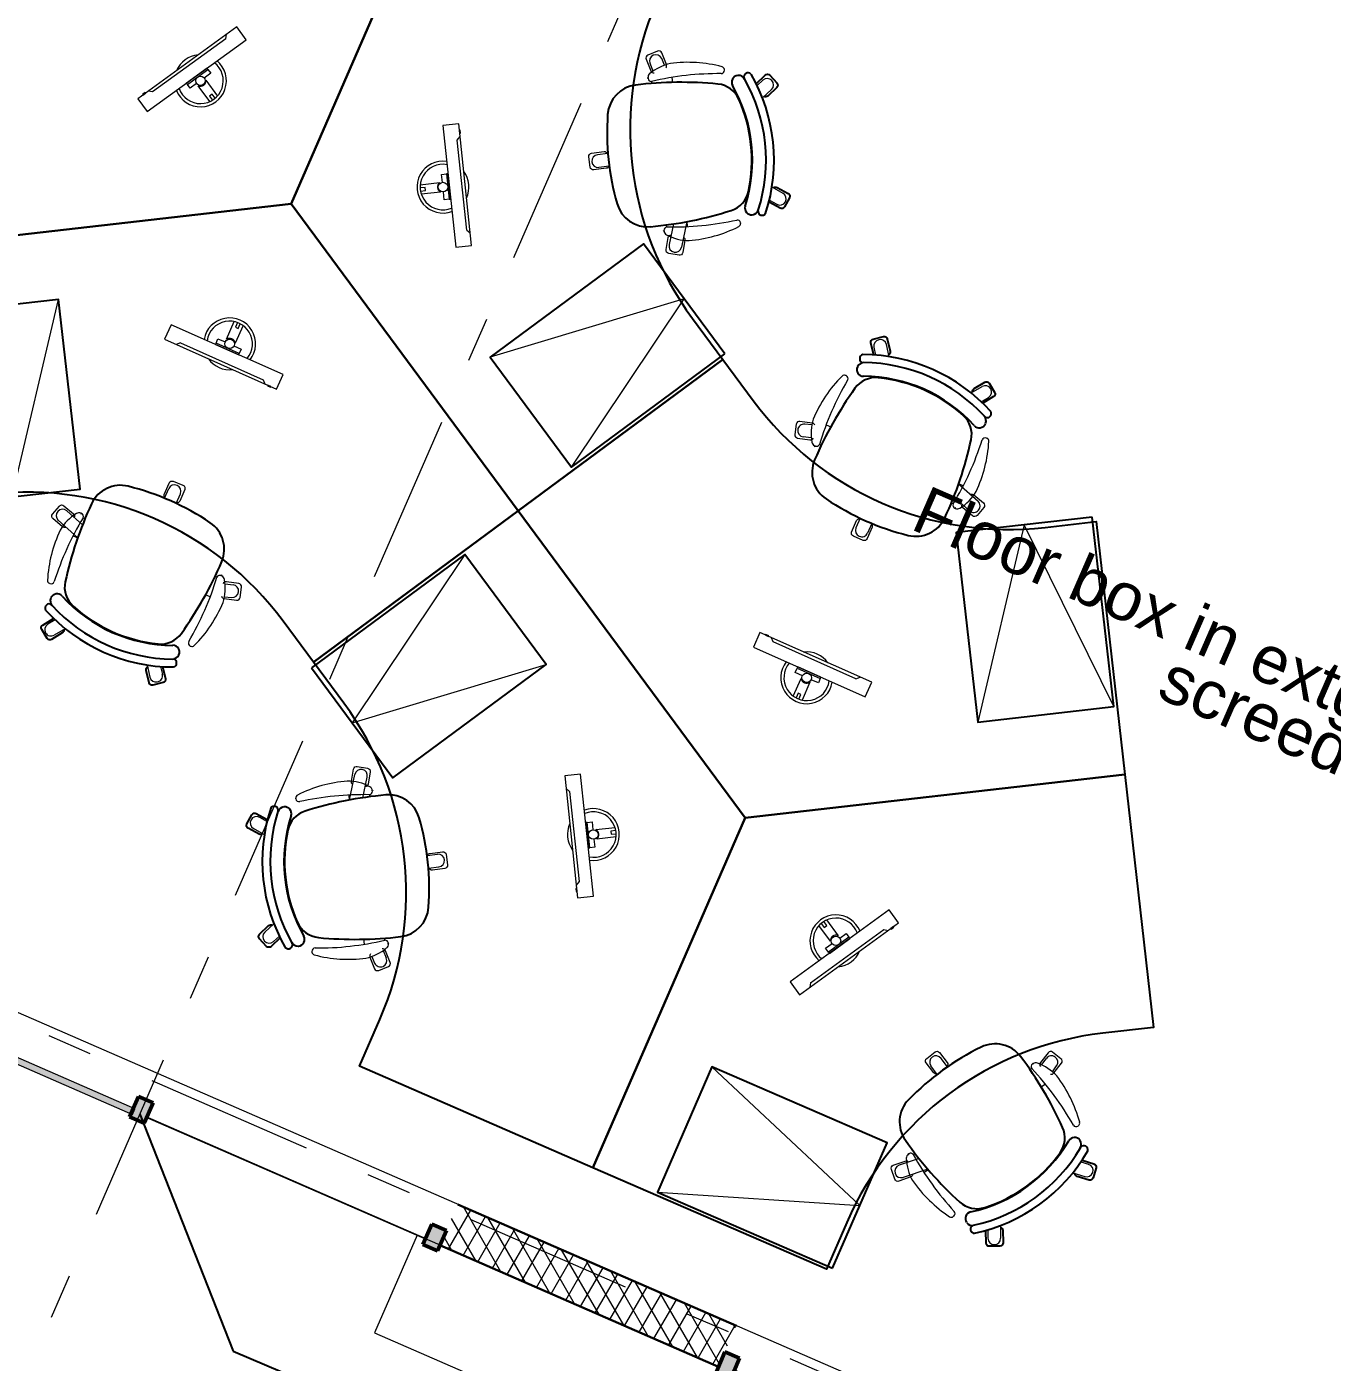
# Model space of a CAD drawing. Header units: millimetres. Extents: x -35034 to 431752, y -71616 to 25069.
# Drawn here: x 364840 to 368942, y -10963 to -6765 of the extents above; entities that cross this region are included whole.
import ezdxf
from ezdxf.enums import TextEntityAlignment as Align

# ---------------------------------------------------------------- set-up
doc = ezdxf.new("R2010")
doc.units = ezdxf.units.MM
doc.header["$MEASUREMENT"] = 0
doc.linetypes.add('Double Dashed', pattern=[1093.611073, 529.166651, -211.666656, 141.111112, -211.666656])
for name, color, linetype in [('A-15-MG_Structural_Grid', 7, 'Continuous'), ('A-20-M_Floor_Slab', 7, 'Continuous'), ('A-25-M_Curtain_Wall', 7, 'Continuous'), ('A-25-M_Wall_Ext', 7, 'Continuous'), ('A-25-M_Wall_Ext_Existing_HUB', 7, 'Continuous'), ('ArchiCAD Doors', 7, 'Continuous')]:
    doc.layers.add(name, color=color, linetype=linetype)
for name, color, linetype, lineweight, true_color in [('A-15-MG_Structural_Grid_Pen_No__163', 7, 'Continuous', 0, 0x750077), ('A-25-M_Curtain_Wall_Pen_No__144', 7, 'Continuous', 0, 0xc8c8c8), ('A-25-M_Curtain_Wall_Pen_No__165', 7, 'Continuous', 0, 0x006060), ('A-25-M_Curtain_Wall_Pen_No__27', 7, 'Continuous', 50, 0x2a2a2a), ('A-25-M_Curtain_Wall_Pen_No__43', 7, 'Continuous', 30, 0x444444), ('A-25-M_Wall_Ext_Pen_No__63', 7, 'Continuous', 20, 0x606060), ('A-35-M_FFE_Loose_SIEMENS P2_Pen_No__251', 7, 'Continuous', 13, 0xe8e8e8)]:
    doc.layers.add(name, color=color, linetype=linetype, lineweight=lineweight, true_color=true_color)
for name, color, linetype, lineweight in [('A-20-M_Floor_Slab_Pen_No__89', 8, 'Continuous', 20), ('A-25-M_Curtain_Wall_Pen_No__1', 7, 'Continuous', 13), ('A-25-M_Curtain_Wall_Pen_No__85', 8, 'Continuous', 20), ('A-35-M_FFE_Loose_SIEMENS P2_Pen_No__5', 7, 'Continuous', 25), ('A-35-M_FFE_Loose_SIEMENS P2_Pen_No__9', 7, 'Continuous', 13), ('ArchiCAD Doors_Pen_No__1', 7, 'Continuous', 13), ('New_A-95-P_Text_1_50_GA_Pen_No__1', 7, 'Continuous', 13), ('New_A-95-P_Text_1_50_GA_Pen_No__85', 8, 'Continuous', 20)]:
    doc.layers.add(name, color=color, linetype=linetype, lineweight=lineweight)
doc.styles.add('GENERATED_STYLE_4', font='')
doc.styles.get('GENERATED_STYLE_4').set_extended_font_data('Swis721 BT')
doc.dimstyles.new('GENERATED_STYLE__2', dxfattribs={"dimtxt": 0.18, "dimasz": 273.6, "dimexe": 0.18, "dimexo": 0.0625, "dimgap": 0.09, "dimtad": 0, "dimtih": 1, "dimtoh": 1, "dimdec": 4, "dimzin": 0, "dimdsep": 46, "dimcen": 0.09, "dimadec": 0, "dimazin": 0, "dimtfac": 1, "dimtdec": 4, "dimtmove": 0, "dimatfit": 3, "dimldrblk": 'ARROWHEAD_5', "dimfxl": 1, "dimtolj": 1, "dimtzin": 0, "dimarcsym": 0})
doc.dimstyles.new('GENERATED_STYLE__3', dxfattribs={"dimtxt": 0.18, "dimasz": 182.4, "dimexe": 0.18, "dimexo": 0.0625, "dimgap": 0.09, "dimtad": 0, "dimtih": 1, "dimtoh": 1, "dimdec": 4, "dimzin": 0, "dimdsep": 46, "dimcen": 0.09, "dimadec": 0, "dimazin": 0, "dimtfac": 1, "dimtdec": 4, "dimtmove": 0, "dimatfit": 3, "dimldrblk": 'ARROWHEAD_5', "dimfxl": 1, "dimtolj": 1, "dimtzin": 0, "dimarcsym": 0})
pattern_1 = [(60, (341458.065, 0), (-43.30127, 25), []), (120, (341458.065, 0), (43.30127, 25), [])]

# ---------------------------------------------------------------- blocks, each defined once
blk = doc.blocks.new('Slab_4_1', base_point=(349154.7, 5872.1))
at = {"layer": 'A-20-M_Floor_Slab_Pen_No__89', "linetype": 'Continuous', "flags": 128}
blk.add_lwpolyline([(373440.9, -13626.4), (354114.4, -5199.1), (356196, -425.5), (353664.2, 678.5), (351525.8, -4225.5), (345833.9, -1743.6), (349154.7, 5872.1), (348942.7, 6099.8), (348866.7, 6181.5), (349166, 6474.6), (349088.9, 6558.3), (352396.1, 9637), (356685.2, 7766.9), (358752, 12506.6), (357316.4, 14038.4), (358812.5, 15444.2), (359842.5, 14995), (360868.7, 17348.4), (395215.4, 2371.5)], dxfattribs=at)
blk = doc.blocks.new('Simple Door Opening')
at = {"layer": 'ArchiCAD Doors_Pen_No__1', "linetype": 'Continuous'}
for p, q in [((-4055, 334.5), (-4055, 474.5)), ((4055, 334.5), (4055, 474.5)), ((-4055, 219.5), (-4055, 334.5)), ((4055, 219.5), (4055, 334.5)), ((-4055, 102.5), (-4055, 219.5)), ((4055, 102.5), (4055, 219.5)), ((-4055, 0), (-4055, 102.5)), ((4055, 0), (4055, 102.5))]:
    blk.add_line(p, q, dxfattribs=at)
blk = doc.blocks.new('Wall_197_1', base_point=(386093.5, -19661.2))
at = {"layer": 'ArchiCAD Doors', "color": 251, "linetype": 'Continuous', "lineweight": 20, "true_color": 0x606060, "zscale": 1000, "rotation": 336.4404141930048}
blk.add_blockref('Simple Door Opening', (365061.1, -10490), dxfattribs=at)
blk = doc.blocks.new('Standard grid marker_3')
at = {"layer": 'A-15-MG_Structural_Grid_Pen_No__163', "linetype": 'Double Dashed'}
blk.add_line((1000, 0), (74254.8, 0), dxfattribs=at)
at = {"layer": 'A-15-MG_Structural_Grid_Pen_No__163', "style": 'GENERATED_STYLE_4'}
for tag, p in [('AC_MarkerText_1_0', (-500, 43.4)), ('AC_MarkerText_1_1', (75754.8, 43.4))]:
    blk.add_attdef(tag, text='', height=350, rotation=360, dxfattribs=at).set_placement(p, align=Align.MIDDLE_CENTER)
blk = doc.blocks.new('Curtain Wall_25_2', base_point=(341458.1, 0))
at = {"layer": 'A-25-M_Curtain_Wall', "linetype": 'Continuous', "lineweight": 0, "true_color": 0x000000}
h = blk.add_hatch(dxfattribs=at)
h.set_pattern_fill('Batt_Insulation_0002', color=178, style=0, pattern_type=2)
h.set_pattern_definition(pattern_1)
h.paths.add_polyline_path([(363374.3, -9389.9), (364249.7, -9771.6), (364305.7, -9643.3), (363430.3, -9261.5)])
h = blk.add_hatch(dxfattribs=at)
h.set_pattern_fill('Batt_Insulation_0002', color=178, style=0, pattern_type=2)
h.set_pattern_definition(pattern_1)
h.paths.add_polyline_path([(366138, -10595), (367013.4, -10976.7), (367069.4, -10848.4), (366194, -10466.6)])
at = {"layer": 'A-25-M_Curtain_Wall_Pen_No__144', "linetype": 'Continuous'}
for points in [[(361470.1, -8580.8), (361515.9, -8600.8), (361543.9, -8536.6), (361498.1, -8516.7)], [(361524.1, -8604.3), (361552.1, -8540.2), (361506.2, -8520.2), (361478.3, -8584.4)], [(362445.3, -9006.1), (362473.3, -8941.9), (362427.5, -8921.9), (362399.5, -8986.1)], [(363366.5, -9407.8), (363394.5, -9343.6), (363348.7, -9323.6), (363320.7, -9387.8)], [(364287.8, -9809.5), (364315.7, -9745.3), (364269.9, -9725.3), (364241.9, -9789.5)], [(365209, -10211.2), (365237, -10147), (365191.1, -10127), (365163.2, -10191.2)], [(366130.2, -10612.9), (366158.2, -10548.7), (366112.4, -10528.7), (366084.4, -10592.9)], [(367051.5, -11014.6), (367079.4, -10950.4), (367033.6, -10930.4), (367005.6, -10994.6)], [(367972.7, -11416.3), (368000.7, -11352.1), (367954.8, -11332.1), (367926.8, -11396.3)], [(368893.9, -11818), (368921.9, -11753.8), (368876.1, -11733.8), (368848.1, -11798)], [(368903.9, -11822.3), (368931.9, -11758.1), (368886, -11738.2), (368858, -11802.3)]]:
    blk.add_hatch(color=256, dxfattribs=at).paths.add_polyline_path(points)
at = {"layer": 'A-25-M_Curtain_Wall_Pen_No__165', "linetype": 'Continuous', "lineweight": 0, "true_color": 0x001818}
for points in [[(361486.8, -8577.2), (361492.4, -8579.6), (361500.4, -8561.3), (361494.8, -8558.9)], [(362416.1, -8960.6), (361531.5, -8574.9), (361523.5, -8593.2), (362408.1, -8978.9)], [(363337.3, -9362.3), (362452.7, -8976.6), (362444.7, -8994.9), (363329.3, -9380.6)], [(365179.7, -10165.7), (364295.2, -9780), (364287.2, -9798.3), (365171.7, -10184)], [(365212.2, -10191.3), (366096.8, -10577), (366097.2, -10576.1), (365212.6, -10190.4)], [(367943.4, -11370.8), (367058.9, -10985.1), (367050.9, -11003.4), (367935.4, -11389.1)], [(368864.7, -11772.5), (367980.1, -11386.8), (367972.1, -11405.1), (368856.7, -11790.8)]]:
    blk.add_hatch(color=168, dxfattribs=at).paths.add_polyline_path(points)
at = {"layer": 'A-25-M_Curtain_Wall_Pen_No__1', "linetype": 'Continuous'}
for p, q in [((361494.8, -8558.9), (361486.8, -8577.2)), ((361492.4, -8579.6), (361500.4, -8561.3)), ((361500.4, -8561.3), (361494.8, -8558.9)), ((361486.8, -8577.2), (361492.4, -8579.6)), ((361531.5, -8574.9), (361523.5, -8593.2)), ((361523.5, -8593.2), (362408.1, -8978.9)), ((362416.1, -8960.6), (361531.5, -8574.9)), ((362408.1, -8978.9), (362416.1, -8960.6)), ((362452.7, -8976.6), (362444.7, -8994.9)), ((363337.3, -9362.3), (362452.7, -8976.6)), ((362444.7, -8994.9), (363329.3, -9380.6)), ((363329.3, -9380.6), (363337.3, -9362.3)), ((364295.2, -9780), (364287.2, -9798.3)), ((365179.7, -10165.7), (364295.2, -9780)), ((364287.2, -9798.3), (365171.7, -10184)), ((365171.7, -10184), (365179.7, -10165.7)), ((365212.6, -10190.4), (365212.2, -10191.3)), ((365212.2, -10191.3), (366096.8, -10577)), ((366097.2, -10576.1), (365212.6, -10190.4)), ((366096.8, -10577), (366097.2, -10576.1)), ((367058.9, -10985.1), (367050.9, -11003.4)), ((367943.4, -11370.8), (367058.9, -10985.1)), ((367050.9, -11003.4), (367935.4, -11389.1)), ((367935.4, -11389.1), (367943.4, -11370.8)), ((367980.1, -11386.8), (367972.1, -11405.1)), ((367972.1, -11405.1), (368856.7, -11790.8)), ((368864.7, -11772.5), (367980.1, -11386.8)), ((368856.7, -11790.8), (368864.7, -11772.5))]:
    blk.add_line(p, q, dxfattribs=at)
at = {"layer": 'A-25-M_Curtain_Wall_Pen_No__27', "linetype": 'Continuous'}
for p, q in [((361498.1, -8516.7), (361470.1, -8580.8)), ((361506.2, -8520.2), (361478.3, -8584.4)), ((361543.9, -8536.6), (361498.1, -8516.7)), ((361552.1, -8540.2), (361506.2, -8520.2)), ((361515.9, -8600.8), (361543.9, -8536.6)), ((361524.1, -8604.3), (361552.1, -8540.2)), ((361470.1, -8580.8), (361515.9, -8600.8)), ((361478.3, -8584.4), (361524.1, -8604.3)), ((362427.5, -8921.9), (362399.5, -8986.1)), ((362473.3, -8941.9), (362427.5, -8921.9)), ((362445.3, -9006.1), (362473.3, -8941.9)), ((362399.5, -8986.1), (362445.3, -9006.1)), ((363348.7, -9323.6), (363320.7, -9387.8)), ((363394.5, -9343.6), (363348.7, -9323.6)), ((363366.5, -9407.8), (363394.5, -9343.6)), ((363320.7, -9387.8), (363366.5, -9407.8)), ((364269.9, -9725.3), (364241.9, -9789.5)), ((364315.7, -9745.3), (364269.9, -9725.3)), ((364287.8, -9809.5), (364315.7, -9745.3)), ((364241.9, -9789.5), (364287.8, -9809.5)), ((365191.1, -10127), (365163.2, -10191.2)), ((365237, -10147), (365191.1, -10127)), ((365209, -10211.2), (365237, -10147)), ((365163.2, -10191.2), (365209, -10211.2)), ((366112.4, -10528.7), (366084.4, -10592.9)), ((366158.2, -10548.7), (366112.4, -10528.7)), ((366130.2, -10612.9), (366158.2, -10548.7)), ((366084.4, -10592.9), (366130.2, -10612.9)), ((367033.6, -10930.4), (367005.6, -10994.6)), ((367079.4, -10950.4), (367033.6, -10930.4)), ((367051.5, -11014.6), (367079.4, -10950.4)), ((367005.6, -10994.6), (367051.5, -11014.6)), ((367954.8, -11332.1), (367926.8, -11396.3)), ((368000.7, -11352.1), (367954.8, -11332.1)), ((367972.7, -11416.3), (368000.7, -11352.1)), ((367926.8, -11396.3), (367972.7, -11416.3)), ((368876.1, -11733.8), (368848.1, -11798)), ((368886, -11738.2), (368858, -11802.3)), ((368921.9, -11753.8), (368876.1, -11733.8)), ((368931.9, -11758.1), (368886, -11738.2)), ((368893.9, -11818), (368921.9, -11753.8)), ((368903.9, -11822.3), (368931.9, -11758.1)), ((368848.1, -11798), (368893.9, -11818)), ((368858, -11802.3), (368903.9, -11822.3))]:
    blk.add_line(p, q, dxfattribs=at)
at = {"layer": 'A-25-M_Curtain_Wall_Pen_No__43', "linetype": 'Continuous'}
for p, q in [((363430.3, -9261.5), (364305.7, -9643.3)), ((364249.7, -9771.6), (363374.3, -9389.9)), ((366194, -10466.6), (367069.4, -10848.4)), ((367013.4, -10976.7), (366138, -10595))]:
    blk.add_line(p, q, dxfattribs=at)
blk = doc.blocks.new('Shutter Rectangular 19_2')
at = {"layer": 'A-25-M_Wall_Ext_Pen_No__63', "linetype": 'Continuous'}
for p, q in [((1035, 335), (0, 335)), ((0, 335), (0, 0)), ((1035, 0), (1035, 335)), ((0, 0), (1035, 0))]:
    blk.add_line(p, q, dxfattribs=at)
blk = doc.blocks.new('Standard grid marker')
at = {"layer": 'A-15-MG_Structural_Grid_Pen_No__163', "linetype": 'Double Dashed'}
blk.add_line((1000, 0), (29726, 0), dxfattribs=at)
at = {"layer": 'A-15-MG_Structural_Grid_Pen_No__163', "style": 'GENERATED_STYLE_4'}
for tag, p in [('AC_MarkerText_1_0', (-500, 41.2)), ('AC_MarkerText_1_1', (31226, 41.2))]:
    blk.add_attdef(tag, text='', height=350, rotation=90, dxfattribs=at).set_placement(p, align=Align.MIDDLE_CENTER)
blk = doc.blocks.new('ARROWHEAD_5')
at = {"color": 0, "linetype": 'Continuous', "lineweight": 0}
blk.add_line((0, 0), (-1, 0), dxfattribs=at)
blk.add_solid([(-1, 0.2679), (0, 0), (-1, -0.2679), (-1, 0.2679)], dxfattribs=at)

msp = doc.modelspace()

# ---------------------------------------------------------------- linework, layer by layer
at = {"layer": 'A-35-M_FFE_Loose_SIEMENS P2_Pen_No__251', "linetype": 'Continuous'}
for p, q in [((365465.6, -6802.4), (365467.8, -6788.4)), ((365465.6, -6802.4), (365235.1, -6969.9)), ((365235.1, -6969.9), (365221.1, -6967.7)), ((366192.3, -7120.8), (366201.2, -7109.8)), ((366222.1, -7404.2), (366192.3, -7120.8)), ((366222.1, -7404.2), (366233.1, -7413.1)), ((365322.7, -7758.5), (365309.5, -7763.5)), ((365322.7, -7758.5), (365583, -7874.4)), ((365583, -7874.4), (365588.1, -7887.6)), ((367184.6, -8698.4), (367179.6, -8685.2)), ((367445, -8814.3), (367184.6, -8698.4)), ((367445, -8814.3), (367458.2, -8809.3)), ((366545.5, -9168.6), (366534.5, -9159.7)), ((366545.5, -9168.6), (366575.3, -9452)), ((366575.3, -9452), (366566.4, -9463)), ((367302, -9770.4), (367532.6, -9602.9)), ((367532.6, -9602.9), (367546.6, -9605.1)), ((367302, -9770.4), (367299.8, -9784.4))]:
    msp.add_line(p, q, dxfattribs=at)
at = {"layer": 'A-35-M_FFE_Loose_SIEMENS P2_Pen_No__251', "linetype": 'Continuous', "flags": 128}
for points in [[(365500.2, -6764.9), (365188.7, -6991.2), (365218.1, -7031.7), (365529.6, -6805.4)], [(365406.2, -6895), (365341.5, -6942), (365344.4, -6946.1), (365409.1, -6899)], [(365211.5, -6971.6), (365203.4, -6977.4), (365204.9, -6979.5), (365213, -6973.6)], [(366237.3, -7452.9), (366197.1, -7070), (366147.3, -7075.2), (366187.6, -7458.1)], [(366202.7, -7099.6), (366201.6, -7089.6), (366199.2, -7089.9), (366200.2, -7099.9)], [(366171.6, -7306.5), (366163.3, -7226.9), (366158.3, -7227.4), (366166.7, -7307)], [(365272.9, -7747.3), (365624.6, -7903.9), (365645, -7858.2), (365293.3, -7701.6)], [(365432.6, -7763.6), (365505.7, -7796.2), (365507.7, -7791.6), (365434.6, -7759)], [(365596.2, -7893.9), (365605.4, -7898), (365606.4, -7895.7), (365597.2, -7891.7)], [(367494.7, -8825.5), (367143, -8668.9), (367122.7, -8714.6), (367474.4, -8871.2)], [(367171.4, -8678.9), (367162.3, -8674.8), (367161.3, -8677.1), (367170.4, -8681.1)], [(367335.1, -8809.2), (367262, -8776.6), (367260, -8781.2), (367333, -8813.7)], [(366530.4, -9119.9), (366570.6, -9502.8), (366620.3, -9497.6), (366580.1, -9114.7)], [(366596, -9266.3), (366604.4, -9345.9), (366609.4, -9345.4), (366601, -9265.8)], [(366565, -9473.2), (366566, -9483.2), (366568.5, -9482.9), (366567.5, -9472.9)], [(367267.5, -9807.9), (367578.9, -9581.6), (367549.6, -9541.1), (367238.1, -9767.4)], [(367556.1, -9601.2), (367564.2, -9595.4), (367562.8, -9593.3), (367554.7, -9599.2)], [(367361.5, -9677.8), (367426.2, -9630.8), (367423.2, -9626.7), (367358.5, -9673.7)]]:
    msp.add_lwpolyline(points, close=True, dxfattribs=at)
for points in [[(365373.5, -6943.5), (365353.2, -6958.2), (365344.4, -6946.1), (365409.1, -6899), (365418, -6911.2), (365397.7, -6925.9)], [(365431.6, -6989.6), (365422.3, -6976.6), (365414.2, -6982.5), (365423.6, -6995.4)], [(366146, -7253.9), (366143.4, -7229), (366158.3, -7227.4), (366166.7, -7307), (366151.7, -7308.6), (366149.1, -7283.7)], [(366077, -7281.2), (366092.9, -7279.5), (366091.9, -7269.6), (366076, -7271.3)], [(365501.8, -7694.3), (365495.3, -7708.9), (365504.4, -7713), (365510.9, -7698.4)], [(365491, -7767.7), (365513.8, -7777.9), (365507.7, -7791.6), (365434.6, -7759), (365440.7, -7745.3), (365463.6, -7755.5)], [(367276.7, -8805.1), (367253.9, -8794.9), (367260, -8781.2), (367333, -8813.7), (367326.9, -8827.4), (367304.1, -8817.3)], [(367265.9, -8878.5), (367272.4, -8863.9), (367263.3, -8859.8), (367256.8, -8874.4)], [(366621.7, -9318.9), (366624.3, -9343.8), (366609.4, -9345.4), (366601, -9265.8), (366615.9, -9264.2), (366618.5, -9289.1)], [(366690.6, -9291.6), (366674.8, -9293.2), (366675.8, -9303.2), (366691.7, -9301.5)], [(367336, -9583.2), (367345.4, -9596.2), (367353.5, -9590.3), (367344.1, -9577.4)], [(367394.2, -9629.3), (367414.4, -9614.6), (367423.2, -9626.7), (367358.5, -9673.7), (367349.7, -9661.6), (367369.9, -9646.9)]]:
    msp.add_lwpolyline(points, dxfattribs=at)
for points in [[(365414.6, -7000.2), (365378.8, -6950.8, 0.565741), (365403, -6933.2), (365438.9, -6982.5)], [(366076.3, -7261.2), (366137, -7254.8, 0.565741), (366140.2, -7284.6), (366079.5, -7291)], [(365519.4, -7703.7), (365494.6, -7759.5, 0.565741), (365467.2, -7747.3), (365492, -7691.5)], [(367248.2, -8869.1), (367273, -8813.3, 0.565741), (367300.4, -8825.5), (367275.6, -8881.3)], [(366691.3, -9311.6), (366630.6, -9318, 0.565741), (366627.5, -9288.2), (366688.2, -9281.8)], [(367353, -9572.6), (367388.9, -9622, 0.565741), (367364.6, -9639.6), (367328.8, -9590.3)]]:
    msp.add_lwpolyline(points, format="xyb", dxfattribs=at)
at = {"layer": 'A-35-M_FFE_Loose_SIEMENS P2_Pen_No__251', "linetype": 'Continuous'}
for centre in [(365385.6, -6934.7), (366147.6, -7268.8), (365477.3, -7761.6), (367290.4, -8811.2), (366620.1, -9304), (367382.1, -9638.1)]:
    msp.add_circle(centre, 15, dxfattribs=at)
for centre, radius, start, end in [((365385.6, -6934.7), 81.6, 201.8159, 50.1841), ((365385.6, -6934.7), 81.6, 95.0522, 156.9479), ((365385.6, -6934.7), 71.6, 199.7844, 52.2156), ((366147.6, -7268.8), 81.6, 81.8159, 290.1841), ((366147.6, -7268.8), 71.6, 79.7844, 292.2156), ((366147.6, -7268.8), 81.6, 335.0522, 36.9479), ((365477.3, -7761.6), 81.6, 321.8159, 170.1841), ((365477.3, -7761.6), 71.6, 319.7844, 172.2156), ((365477.3, -7761.6), 81.6, 215.0522, 276.9479), ((367290.4, -8811.2), 81.6, 35.0522, 96.9479), ((367290.4, -8811.2), 81.6, 141.8159, 350.1841), ((367290.4, -8811.2), 71.6, 139.7844, 352.2156), ((366620.1, -9304), 81.6, 261.8159, 110.1841), ((366620.1, -9304), 71.6, 259.7844, 112.2156), ((366620.1, -9304), 81.6, 155.0522, 216.9479), ((367382.1, -9638.1), 81.6, 21.8159, 230.1841), ((367382.1, -9638.1), 71.6, 19.7844, 232.2156), ((367382.1, -9638.1), 81.6, 275.0522, 336.9479)]:
    msp.add_arc(centre, radius, start, end, dxfattribs=at)
at = {"layer": 'A-35-M_FFE_Loose_SIEMENS P2_Pen_No__5', "linetype": 'Continuous'}
for p, q in [((366791.5, -6925.5), (366791.7, -6927.7)), ((367074.5, -6918), (367073.5, -6918.2)), ((366842.1, -7407.1), (366841.9, -7405)), ((367450.2, -7833), (367449.7, -7834)), ((367315.1, -8081.9), (367317.1, -8082.7)), ((365010.1, -8294), (365012.1, -8294.8)), ((367757.5, -8278.8), (367755.6, -8278)), ((365452.5, -8490.9), (365450.6, -8490.1)), ((365317.5, -8739.8), (365318, -8738.8)), ((365925.5, -9165.6), (365925.7, -9167.8)), ((365693.1, -9654.8), (365694.2, -9654.6)), ((365976.1, -9647.3), (365975.9, -9645.1)), ((368001.3, -10024.2), (367999.6, -10025.4)), ((368149.3, -10265.5), (368148.7, -10264.6)), ((367609.5, -10308.8), (367611.2, -10307.6))]:
    msp.add_line(p, q, dxfattribs=at)
at = {"layer": 'A-35-M_FFE_Loose_SIEMENS P2_Pen_No__5', "linetype": 'Continuous', "flags": 128}
for points in [[(365351, -6049.6), (365415.1, -5902.2), (366148.8, -6221.3), (365670.1, -7321.7), (364477.8, -7457.4), (364387.4, -6662.6), (364547.1, -6644.4, 0.267949)], [(366931.3, -7681.4), (367027, -7810.6), (366383.8, -8286.4), (365670.1, -7321.7), (366148.8, -6221.3), (366882.4, -6540.3), (366818.2, -6687.8, 0.267949)], [(364728.1, -8234.1), (364568.3, -8252.3), (364477.8, -7457.4), (365670.1, -7321.7), (366383.8, -8286.4), (365740.7, -8762.2), (365645.1, -8632.9, 0.267949)], [(368039.6, -8338.7), (368199.3, -8320.5), (368289.8, -9115.4), (367097.5, -9251.1), (366383.8, -8286.4), (367027, -7810.6), (367122.6, -7939.9, 0.267949)], [(365836.3, -8891.4), (365740.7, -8762.2), (366383.8, -8286.4), (367097.5, -9251.1), (366618.9, -10351.5), (365885.3, -10032.4), (365949.4, -9885, 0.267949)], [(367416.6, -10523.2), (367352.5, -10670.6), (366618.9, -10351.5), (367097.5, -9251.1), (368289.8, -9115.4), (368380.3, -9910.2), (368220.6, -9928.4, 0.267949)]]:
    msp.add_lwpolyline(points, format="xyb", close=True, dxfattribs=at)
for points in [[(367131.5, -6944), (367160, -6917.1, -0.414214), (367174.1, -6917.4), (367196.9, -6941.4, -0.414214), (367196.5, -6955.5), (367168, -6982.6, -0.339096), (367155.9, -6983.8)], [(366752.8, -6948, 0.360038), (366665, -7040.5)], [(367186.2, -7271.1, -0.312027), (367197.5, -7269.9), (367232.1, -7288.6, -0.414214), (367236.1, -7302.2), (367220.3, -7331.2, -0.414214), (367206.7, -7335.2), (367172.2, -7316.5, -0.021405), (367171.5, -7316)], [(367501.2, -7796.7), (367492, -7758.5, -0.414214), (367499.4, -7746.5), (367531.5, -7738.8, -0.414214), (367543.6, -7746.2), (367552.7, -7784.4, -0.339096), (367547.8, -7795.5)], [(367811.7, -7912.8, -0.312027), (367816.3, -7902.4), (367849.8, -7881.9, -0.414214), (367863.6, -7885.2), (367880.8, -7913.4, -0.414214), (367877.5, -7927.1), (367844, -7947.6, -0.021405), (367843.3, -7948.1)], [(367315.2, -8126.6, 0.360038), (367351.4, -8248.9)], [(365452.4, -8446.2, 0.360038), (365416.2, -8323.9)], [(364955.9, -8660, -0.312027), (364951.3, -8670.4), (364917.8, -8690.9, -0.414214), (364904.1, -8687.6), (364886.8, -8659.4, -0.414214), (364890.1, -8645.7), (364923.6, -8625.1, -0.021405), (364924.4, -8624.7)], [(365266.5, -8776.1), (365275.6, -8814.3, -0.414214), (365268.2, -8826.3), (365236.1, -8834, -0.414214), (365224.1, -8826.6), (365214.9, -8788.4, -0.339096), (365219.9, -8777.3)], [(365581.4, -9301.7, -0.312027), (365570.1, -9302.9), (365535.6, -9284.2, -0.414214), (365531.6, -9270.6), (365547.4, -9241.6, -0.414214), (365560.9, -9237.6), (365595.4, -9256.3, -0.021405), (365596.2, -9256.8)], [(366014.8, -9624.8, 0.360038), (366102.6, -9532.3)], [(365636.1, -9628.8), (365607.7, -9655.7, -0.414214), (365593.5, -9655.4), (365570.8, -9631.4, -0.414214), (365571.2, -9617.2), (365599.7, -9590.2, -0.339096), (365611.8, -9589)], [(367962.5, -10001.9, 0.360038), (367838.5, -9972.1)], [(368155.3, -10327.9), (368192.9, -10339, -0.414214), (368199.6, -10351.5), (368190.2, -10383.1, -0.414214), (368177.8, -10389.9), (368140.1, -10378.7, -0.339096), (368133, -10368.9)], [(367899.4, -10538.8, -0.312027), (367906.1, -10548), (367907.1, -10587.2, -0.414214), (367897.4, -10597.5), (367864.4, -10598.3, -0.414214), (367854.1, -10588.6), (367853.1, -10549.3, -0.021405), (367853.1, -10548.5)]]:
    msp.add_lwpolyline(points, format="xyb", dxfattribs=at)
for points in [[(367033.5, -7792.6), (366777.8, -7447), (366295.4, -7803.8), (366551.2, -8149.5)], [(364580.6, -8266.9), (365007.8, -8218.3), (364940, -7622.2), (364512.7, -7670.8)], [(368187.1, -8305.9), (367759.8, -8354.5), (367827.7, -8950.6), (368254.9, -8902)], [(365734.1, -8780.1), (365989.9, -9125.8), (366472.2, -8769), (366216.5, -8423.3)], [(367371.4, -10667.3), (367542.9, -10273), (366992.6, -10033.7), (366821.1, -10428)]]:
    msp.add_lwpolyline(points, close=True, dxfattribs=at)
at = {"layer": 'A-35-M_FFE_Loose_SIEMENS P2_Pen_No__5', "linetype": 'Continuous'}
for centre, radius, start, end in [((367075.7, -6939), 21, 96, 209.7427), ((367076.2, -6939.9), 21.9, 29.0286, 94.406), ((367105.9, -6922.6), 12.9, 42.9801, 196.9654), ((366646.5, -7184.2), 541.3, 342.017, 29.9831), ((366895.5, -8130.1), 1190.7, 84.4064, 96.8821), ((367003.8, -7024.7), 80, 24.0671, 84.4064), ((366646.6, -7184.2), 473.2, 342.2537, 29.7464), ((366645.6, -7184.3), 517.1, 342.3474, 29.6527), ((366646.5, -7184.2), 471.3, 347.9329, 24.0671), ((367484.8, -7096.1), 821.7, 176.1166, 195.8834), ((367029.1, -7266), 80, 287.5936, 347.9329), ((366790.7, -7293.6), 100, 195.8834, 275.118), ((366693.4, -6207.3), 1190.7, 275.118, 287.5936), ((367117.3, -7334.9), 21, 162.2573, 276), ((367118.3, -7334.7), 21, 276, 342.3082), ((367150.3, -7344.6), 12.9, 175.0347, 329.0199), ((367469.8, -7808.1), 12.9, 102.9801, 256.9654), ((367466.7, -8336.8), 541.3, 42.017, 89.9831), ((367468.9, -7842.6), 21, 156, 269.7427), ((367469.9, -7842.5), 21.9, 89.0286, 154.406), ((367466.3, -8337.6), 517.1, 42.3474, 89.6527), ((367507.1, -7947.7), 80, 84.0671, 144.4064), ((367466.7, -8336.7), 473.2, 42.2537, 89.7464), ((367466.7, -8336.8), 471.3, 47.9329, 84.0671), ((368410.3, -8594.1), 1190.7, 144.4064, 156.8821), ((367857.4, -7980.7), 12.9, 235.0347, 29.0199), ((367728.8, -8046.4), 80, 347.5936, 47.9329), ((367832.5, -8004.4), 21, 222.2573, 336), ((367832.9, -8003.4), 21, 336, 42.3082), ((366644.1, -7807.7), 1190.7, 335.118, 347.5936), ((365134.2, -8306.2), 100, 75.8834, 155.118), ((364958.1, -9006), 821.7, 56.1166, 75.8834), ((366123.6, -8765.1), 1190.7, 155.118, 167.5936), ((367809.5, -7566.8), 821.7, 236.1166, 255.8834), ((367633.5, -8266.6), 100, 255.8834, 335.118), ((364357.4, -7978.7), 1190.7, 324.4064, 336.8821), ((365038.9, -8526.4), 80, 167.5936, 227.9329), ((364934.7, -8569.4), 21, 156, 222.3082), ((364935.2, -8568.4), 21, 42.2573, 156), ((365301, -8236.1), 473.2, 222.2537, 269.7464), ((364910.2, -8592.1), 12.9, 55.0347, 209.0199), ((365301, -8236), 541.3, 222.017, 269.9831), ((365301.4, -8235.2), 517.1, 222.3474, 269.6527), ((365301, -8236), 471.3, 227.9329, 264.0671), ((365260.6, -8625.1), 80, 264.0671, 324.4064), ((365298.8, -8730.2), 21, 336, 89.7427), ((365297.7, -8730.3), 21.9, 269.0286, 334.406), ((365297.8, -8764.7), 12.9, 282.9801, 76.9654), ((366074.3, -10365.5), 1190.7, 95.118, 107.5936), ((365977, -9279.2), 100, 15.8834, 95.118), ((366121.1, -9388.6), 541.3, 162.017, 209.9831), ((366122, -9388.5), 517.1, 162.3474, 209.6527), ((365617.4, -9228.2), 12.9, 355.0347, 149.0199), ((365649.3, -9238), 21, 96, 162.3082), ((365650.4, -9237.9), 21, 342.2573, 96), ((365738.5, -9306.8), 80, 107.5936, 167.9329), ((366121.1, -9388.6), 473.2, 162.2537, 209.7464), ((365282.8, -9476.7), 821.7, 356.1166, 15.8834), ((366121.1, -9388.6), 471.3, 167.9329, 204.0671), ((365763.9, -9548.1), 80, 204.0671, 264.4064), ((365661.7, -9650.2), 12.9, 222.9801, 16.9654), ((365691.4, -9632.9), 21.9, 209.0286, 274.406), ((365692, -9633.8), 21, 276, 29.7427), ((365872.2, -8442.7), 1190.7, 264.4064, 276.8821), ((368200.2, -10709.9), 821.7, 116.1166, 135.8834), ((367010.1, -10716.5), 1190.7, 24.4064, 36.8821), ((367682.1, -10207.5), 100, 135.8834, 215.118), ((368021.5, -10257.5), 80, 324.0671, 24.4064), ((368574.2, -9580.1), 1190.7, 215.118, 227.5936), ((367704.8, -10028), 473.2, 282.2537, 329.7464), ((368131.7, -10277), 21, 36, 149.7427), ((368131.2, -10277.9), 21.9, 329.0286, 34.406), ((368161, -10295), 12.9, 342.9801, 136.9654), ((367704.2, -10027.2), 517.1, 282.3474, 329.6527), ((367704.7, -10027.9), 541.3, 282.017, 329.9831), ((367704.7, -10027.9), 471.3, 287.9329, 324.0671), ((367825.2, -10400.2), 80, 227.5936, 287.9329), ((367809.7, -10510.9), 21, 102.2573, 216), ((367810.3, -10511.8), 21, 216, 282.3082), ((367817.8, -10544.4), 12.9, 115.0347, 269.0199)]:
    msp.add_arc(centre, radius, start, end, dxfattribs=at)
at = {"layer": 'A-35-M_FFE_Loose_SIEMENS P2_Pen_No__9', "linetype": 'Continuous'}
for p, q in [((366808.3, -6903.9), (366798.1, -6880.8)), ((366843.9, -6885.6), (366834.8, -6864.8)), ((366866.8, -6923.9), (366868.4, -6939.7)), ((367032, -6901.1), (367031.8, -6899.3)), ((366802.7, -6936.6), (366803.4, -6943)), ((367134.2, -6949.5), (367153, -6932.4)), ((367151, -6988.2), (367179.9, -6962)), ((366665.9, -7163.5), (366632.9, -7167.1)), ((366670.2, -7203.3), (366637.2, -7206.9)), ((367181.2, -7268.2), (367215.8, -7288)), ((367173, -7309.6), (367196, -7322.7)), ((366850.8, -7394), (366850.1, -7387.6)), ((366871.4, -7384.6), (366857.9, -7449.5)), ((366913.7, -7377.4), (366897.1, -7457.6)), ((366916.1, -7393.1), (366914.4, -7377.3)), ((367082.4, -7381), (367082.6, -7382.9)), ((364794.2, -8242.6), (364940, -7622.2)), ((366905.7, -7619.8), (366295.4, -7803.8)), ((366551.2, -8149.5), (366905.7, -7619.8)), ((367549.2, -7801.9), (367540.9, -7763.8)), ((367507.2, -7797.1), (367501.8, -7772.3)), ((367414.2, -7861.4), (367412.5, -7860.7)), ((367806.7, -7915.7), (367841.2, -7895.6)), ((367838.5, -7943.5), (367861.3, -7930.2)), ((367306.7, -8016.5), (367284.1, -8014)), ((367351.4, -8015.9), (367365.9, -8022.4)), ((367304.8, -8056.6), (367279.7, -8053.8)), ((367855, -8057.7), (367856.8, -8058.5)), ((367330.3, -8077.7), (367336.2, -8080.3)), ((365272.7, -8247), (365286, -8216.6)), ((367767.6, -8202), (367828.7, -8256.5)), ((367782.3, -8207.8), (367767.8, -8201.3)), ((365309.3, -8263.2), (365322.7, -8232.7)), ((367750.5, -8264.8), (367744.6, -8262.2)), ((367752.6, -8242.3), (367802.1, -8286.4)), ((365015, -8330.5), (364965.6, -8286.4)), ((365017.2, -8308), (365023, -8310.6)), ((367458.4, -8309.6), (367445, -8340.1)), ((365000.1, -8370.8), (364939, -8316.3)), ((367495, -8325.8), (367481.6, -8356.2)), ((367973.4, -8330.2), (367827.7, -8950.6)), ((368254.9, -8902), (367973.4, -8330.2)), ((364985.4, -8365), (364999.9, -8371.5)), ((366216.5, -8423.3), (365862, -8953)), ((364912.6, -8515.1), (364910.9, -8514.3)), ((365437.4, -8495.1), (365431.5, -8492.5)), ((365462.9, -8516.2), (365487.9, -8519)), ((365416.3, -8556.9), (365401.8, -8550.4)), ((365461, -8556.3), (365483.5, -8558.8)), ((364929.2, -8629.3), (364906.3, -8642.6)), ((364960.9, -8657.1), (364926.5, -8677.2)), ((365353.4, -8711.4), (365355.2, -8712.1)), ((365218.5, -8770.9), (365226.8, -8809)), ((365862, -8953), (366472.2, -8769)), ((365260.5, -8775.7), (365265.9, -8800.5)), ((365854, -9195.4), (365870.6, -9115.2)), ((365896.3, -9188.2), (365909.8, -9123.3)), ((365685.2, -9191.8), (365685, -9189.9)), ((365851.6, -9179.7), (365853.2, -9195.5)), ((365916.8, -9178.8), (365917.5, -9185.2)), ((365594.6, -9263.2), (365571.7, -9250.1)), ((365586.4, -9304.6), (365551.8, -9284.8)), ((366097.5, -9369.5), (366130.4, -9365.9)), ((366101.7, -9409.3), (366134.8, -9405.7)), ((365616.6, -9584.5), (365587.8, -9610.8)), ((365633.5, -9623.3), (365614.7, -9640.4)), ((365900.9, -9648.9), (365899.2, -9633.1)), ((365964.9, -9636.2), (365964.3, -9629.8)), ((365735.7, -9671.7), (365735.9, -9673.5)), ((365923.8, -9687.2), (365932.9, -9708)), ((365959.4, -9668.9), (365969.5, -9691.9)), ((367457.1, -10470.1), (366992.6, -10033.7)), ((367700.1, -10057.9), (367680.5, -10031.2)), ((367732.4, -10034.4), (367712.7, -10007.5)), ((368028.4, -10027.9), (368043.3, -10007.5)), ((368062.1, -10049.5), (368075.5, -10031.2)), ((367997.4, -10039.4), (367992.1, -10043.2)), ((368040.3, -10088.5), (368027.5, -10097.8)), ((368142.7, -10220.2), (368144.2, -10219.1)), ((367643.6, -10322.8), (367580.7, -10343.6)), ((367625.2, -10309.8), (367630.4, -10306)), ((367671, -10355.9), (367593.3, -10381.6)), ((367658.7, -10365.8), (367671.5, -10356.5)), ((368126.7, -10366.9), (368163.9, -10378.7)), ((368151.9, -10332.9), (368176.1, -10340.6)), ((366821.1, -10428), (367457.1, -10470.1)), ((367752.3, -10503.8), (367750.8, -10504.9)), ((367899.4, -10533), (367899.6, -10572.8)), ((367859.4, -10546.6), (367859.6, -10573))]:
    msp.add_line(p, q, dxfattribs=at)
at = {"layer": 'A-35-M_FFE_Loose_SIEMENS P2_Pen_No__9', "linetype": 'Continuous', "flags": 128}
for points in [[(366847.7, -6894.2, 0.292825), (366849.7, -6883.6), (366834.9, -6847.2, 0.414214), (366821.9, -6841.7), (366791.3, -6854.1, 0.414214), (366785.7, -6867.1), (366800.5, -6903.5, 0.333583), (366810.8, -6909.7)], [(367131.5, -6944), (367160, -6917.1, -0.414214), (367174.1, -6917.4), (367196.9, -6941.4, -0.414214), (367196.5, -6955.5), (367168, -6982.6, -0.339096), (367155.9, -6983.8)], [(366668.4, -7203.4, -0.272712), (366660.4, -7209.7), (366621.4, -7214.8, -0.414214), (366610.2, -7206.2), (366605.9, -7173.4, -0.414214), (366614.5, -7162.2), (366653.5, -7157.1, -0.353143), (366664.2, -7163.7)], [(367186.2, -7271.1, -0.312027), (367197.5, -7269.9), (367232.1, -7288.6, -0.414214), (367236.1, -7302.2), (367220.3, -7331.2, -0.414214), (367206.7, -7335.2), (367172.2, -7316.5, -0.021405), (367171.5, -7316)], [(366903.6, -7426.1, -0.292825), (366907.7, -7436.1), (366900.8, -7474.8, -0.414214), (366889.2, -7482.9), (366856.7, -7477.1, -0.414214), (366848.6, -7465.5), (366855.5, -7426.8, -0.333583), (366864.3, -7418.6)], [(367501.2, -7796.7), (367492, -7758.5, -0.414214), (367499.4, -7746.5), (367531.5, -7738.8, -0.414214), (367543.6, -7746.2), (367552.7, -7784.4, -0.339096), (367547.8, -7795.5)], [(367811.7, -7912.8, -0.312027), (367816.3, -7902.4), (367849.8, -7881.9, -0.414214), (367863.6, -7885.2), (367880.8, -7913.4, -0.414214), (367877.5, -7927.1), (367844, -7947.6, -0.021405), (367843.3, -7948.1)], [(367316.1, -8017.6, 0.292825), (367307.9, -8010.5), (367269, -8005.2, 0.414214), (367257.7, -8013.7), (367253.1, -8046.4, 0.414214), (367261.7, -8057.7), (367300.6, -8063.1, 0.333583), (367311.1, -8057.3)], [(365273.4, -8245.3, -0.272712), (365272, -8235.2), (365287.1, -8199, -0.414214), (365300.2, -8193.6), (365330.7, -8206.2, -0.414214), (365336.1, -8219.3), (365321, -8255.6, -0.353143), (365310, -8261.6)], [(364963, -8337.7, -0.292825), (364952.3, -8336.3), (364922.2, -8311, -0.414214), (364921, -8296.9), (364942.3, -8271.6, -0.414214), (364956.4, -8270.4), (364986.4, -8295.7, -0.333583), (364989.1, -8307.4)], [(367804.7, -8235.1, -0.292825), (367815.4, -8236.5), (367845.4, -8261.8, -0.414214), (367846.6, -8275.9), (367825.4, -8301.2, -0.414214), (367811.3, -8302.4), (367781.2, -8277.1, -0.333583), (367778.5, -8265.4)], [(367494.2, -8327.5, -0.272712), (367495.6, -8337.6), (367480.6, -8373.8, -0.414214), (367467.5, -8379.2), (367437, -8366.6, -0.414214), (367431.6, -8353.5), (367446.7, -8317.2, -0.353143), (367457.7, -8311.2)], [(365451.6, -8555.2, 0.292825), (365459.8, -8562.2), (365498.7, -8567.6, 0.414214), (365510, -8559.1), (365514.5, -8526.4, 0.414214), (365506, -8515.1), (365467.1, -8509.7, 0.333583), (365456.6, -8515.5)], [(364955.9, -8660, -0.312027), (364951.3, -8670.4), (364917.8, -8690.9, -0.414214), (364904.1, -8687.6), (364886.8, -8659.4, -0.414214), (364890.1, -8645.7), (364923.6, -8625.1, -0.021405), (364924.4, -8624.7)], [(365266.5, -8776.1), (365275.6, -8814.3, -0.414214), (365268.2, -8826.3), (365236.1, -8834, -0.414214), (365224.1, -8826.6), (365214.9, -8788.4, -0.339096), (365219.9, -8777.3)], [(365864.1, -9146.7, -0.292825), (365859.9, -9136.7), (365866.8, -9098, -0.414214), (365878.4, -9089.9), (365910.9, -9095.7, -0.414214), (365919, -9107.3), (365912.1, -9146, -0.333583), (365903.4, -9154.2)], [(365581.4, -9301.7, -0.312027), (365570.1, -9302.9), (365535.6, -9284.2, -0.414214), (365531.6, -9270.6), (365547.4, -9241.6, -0.414214), (365560.9, -9237.6), (365595.4, -9256.3, -0.021405), (365596.2, -9256.8)], [(366099.3, -9369.3, -0.272712), (366107.3, -9363.1), (366146.3, -9358, -0.414214), (366157.5, -9366.6), (366161.8, -9399.4, -0.414214), (366153.1, -9410.6), (366114.2, -9415.7, -0.353143), (366103.5, -9409.1)], [(365636.1, -9628.8), (365607.7, -9655.7, -0.414214), (365593.5, -9655.4), (365570.8, -9631.4, -0.414214), (365571.2, -9617.2), (365599.7, -9590.2, -0.339096), (365611.8, -9589)], [(365920, -9678.6, 0.292825), (365918, -9689.2), (365932.8, -9725.6, 0.414214), (365945.8, -9731.1), (365976.4, -9718.7, 0.414214), (365981.9, -9705.7), (365967.1, -9669.3, 0.333583), (365956.8, -9663.1)], [(367699, -10056.5, -0.272712), (367689.6, -10052.6), (367665.7, -10021.5, -0.414214), (367667.6, -10007.5), (367693.8, -9987.4, -0.414214), (367707.8, -9989.2), (367731.7, -10020.4, -0.353143), (367731.4, -10032.9)], [(368056.5, -10057.1, 0.292825), (368066.7, -10053.5), (368090.8, -10022.5, 0.414214), (368089.1, -10008.5), (368063, -9988.2, 0.414214), (368049, -9990), (368024.9, -10021, 0.333583), (368024.6, -10033)], [(367623.8, -10371.5, -0.292825), (367617.2, -10380.1), (367580.3, -10393.5, -0.414214), (367567.5, -10387.5), (367556.3, -10356.4, -0.414214), (367562.3, -10343.6), (367599.2, -10330.2, -0.333583), (367610.7, -10333.7)], [(368155.3, -10327.9), (368192.9, -10339, -0.414214), (368199.6, -10351.5), (368190.2, -10383.1, -0.414214), (368177.8, -10389.9), (368140.1, -10378.7, -0.339096), (368133, -10368.9)], [(367899.4, -10538.8, -0.312027), (367906.1, -10548), (367907.1, -10587.2, -0.414214), (367897.4, -10597.5), (367864.4, -10598.3, -0.414214), (367854.1, -10588.6), (367853.1, -10549.3, -0.021405), (367853.1, -10548.5)]]:
    msp.add_lwpolyline(points, format="xyb", dxfattribs=at)
at = {"layer": 'A-35-M_FFE_Loose_SIEMENS P2_Pen_No__9', "linetype": 'Continuous'}
for centre, radius, start, end in [((366816.5, -6872.8), 20, 113.7119, 203.7119), ((366901.9, -7042.3), 167, 103.7807, 128.9386), ((366816.5, -6872.8), 20, 23.7119, 113.7119), ((366916, -7302.4), 425.8, 75.2574, 97.2711), ((366808.3, -6924.7), 16.8, 132.3729, 182.8016), ((367014.2, -7839.9), 927.7, 89.5186, 103.1737), ((367022, -6902.2), 10, 269.5186, 6), ((367021.8, -6900.3), 10, 6, 75.2574), ((366801.7, -6926.6), 10, 186, 276), ((366645.6, -7184.3), 517.1, 342.3474, 29.6527), ((367166.4, -6947.2), 20, 42.2881, 132.2881), ((367166.4, -6947.2), 20, 312.2881, 42.2881), ((366635.1, -7187), 20, 96.2881, 186.2881), ((366635.1, -7187), 20, 186.2881, 276.2881), ((367205.9, -7305.3), 20, 330.2881, 60.2881), ((367205.9, -7305.3), 20, 240.2881, 330.2881), ((366870, -6467.9), 926.3, 268.8159, 282.4919), ((367072.5, -7382.1), 10, 6, 102.4815), ((367072.7, -7383.9), 10, 296.7427, 6), ((366852.2, -7404.3), 10.3, 97.6812, 184.3188), ((366857.1, -7405.6), 15, 186, 242.8256), ((366921, -7288.9), 148.1, 241.4184, 269.8624), ((366885.1, -7011), 427.5, 274.7731, 296.6986), ((366877.5, -7453.5), 20, 168.2881, 258.2881), ((366877.5, -7453.5), 20, 258.2881, 348.2881), ((367521.3, -7768), 20, 102.2881, 192.2881), ((367521.3, -7768), 20, 12.2881, 102.2881), ((367466.3, -8337.6), 517.1, 42.3474, 89.6527), ((367703.7, -8162.5), 425.8, 135.2574, 157.2711), ((368218.3, -8346.2), 927.7, 149.5186, 163.1737), ((367408.4, -7869.8), 10, 66, 135.2574), ((367410.2, -7870.6), 10, 329.5186, 66), ((367851.2, -7912.9), 20, 30.2881, 120.2881), ((367851.2, -7912.9), 20, 300.2881, 30.2881), ((367281.9, -8033.9), 20, 83.7119, 173.7119), ((367471.4, -8044.6), 167, 163.7807, 188.9386), ((367281.9, -8033.9), 20, 173.7119, 263.7119), ((367851, -8066.8), 10, 66, 162.4815), ((367852.7, -8067.6), 10, 356.7427, 66), ((367322.8, -8067), 16.8, 192.3729, 242.8016), ((367321.1, -8073.6), 10, 246, 336), ((366958, -7785.1), 926.3, 328.8159, 342.4919), ((367435.9, -8043.5), 427.5, 334.7731, 356.6986), ((365304.3, -8224.7), 20, 66.2881, 156.2881), ((365304.3, -8224.7), 20, 336.2881, 66.2881), ((367694.6, -8151.4), 148.1, 301.4184, 329.8624), ((367760, -8268.7), 10.3, 157.6812, 244.3188), ((367815.4, -8271.4), 20, 318.2881, 48.2881), ((365809.6, -8787.7), 926.3, 148.8159, 162.4919), ((364952.3, -8301.4), 20, 138.2881, 228.2881), ((364952.3, -8301.4), 20, 48.2881, 138.2881), ((365073.1, -8421.4), 148.1, 121.4184, 149.8624), ((365004, -8307.7), 15, 66, 122.8256), ((365007.6, -8304.1), 10.3, 337.6812, 64.3188), ((367763.6, -8265.1), 15, 246, 302.8256), ((367815.4, -8271.4), 20, 228.2881, 318.2881), ((365331.7, -8529.3), 427.5, 154.7731, 176.6986), ((367463.3, -8348.1), 20, 156.2881, 246.2881), ((367463.3, -8348.1), 20, 246.2881, 336.2881), ((364915, -8505.2), 10, 176.7427, 246), ((364916.7, -8506), 10, 246, 342.4815), ((364549.4, -8226.6), 927.7, 329.5186, 343.1737), ((365446.5, -8499.2), 10, 66, 156), ((365444.9, -8505.8), 16.8, 12.3729, 62.8016), ((365296.2, -8528.2), 167, 343.7807, 8.9386), ((365485.7, -8538.9), 20, 353.7119, 83.7119), ((365485.7, -8538.9), 20, 263.7119, 353.7119), ((365301.4, -8235.2), 517.1, 222.3474, 269.6527), ((365063.9, -8410.3), 425.8, 315.2574, 337.2711), ((364916.4, -8659.9), 20, 120.2881, 210.2881), ((364916.4, -8659.9), 20, 210.2881, 300.2881), ((365357.5, -8702.2), 10, 149.5186, 246), ((365359.2, -8703), 10, 246, 315.2574), ((365246.3, -8804.8), 20, 192.2881, 282.2881), ((365246.3, -8804.8), 20, 282.2881, 12.2881), ((365890.2, -9119.2), 20, 78.2881, 168.2881), ((365890.2, -9119.2), 20, 348.2881, 78.2881), ((365882.5, -9561.8), 427.5, 94.7731, 116.6986), ((365846.6, -9283.9), 148.1, 61.4184, 89.8624), ((365695, -9188.8), 10, 116.7427, 186), ((365695.2, -9190.7), 10, 186, 282.4815), ((365897.7, -10104.9), 926.3, 88.8159, 102.4919), ((365915.5, -9168.5), 10.3, 277.6812, 4.3188), ((365910.6, -9167.2), 15, 6, 62.8256), ((366122, -9388.5), 517.1, 162.3474, 209.6527), ((365561.8, -9267.5), 20, 150.2881, 240.2881), ((365561.8, -9267.5), 20, 60.2881, 150.2881), ((366132.6, -9385.8), 20, 6.2881, 96.2881), ((366132.6, -9385.8), 20, 276.2881, 6.2881), ((365601.2, -9625.6), 20, 132.2881, 222.2881), ((365601.2, -9625.6), 20, 222.2881, 312.2881), ((365753.5, -8732.9), 927.7, 269.5186, 283.1737), ((365966, -9646.2), 10, 6, 96), ((365959.4, -9648.1), 16.8, 312.3729, 2.8016), ((365745.6, -9670.6), 10, 89.5186, 186), ((365745.8, -9672.5), 10, 186, 255.2574), ((365851.6, -9270.4), 425.8, 255.2574, 277.2711), ((365865.7, -9530.5), 167, 283.7807, 308.9386), ((365951.2, -9700), 20, 293.7119, 23.7119), ((365951.2, -9700), 20, 203.7119, 293.7119), ((367696.6, -10019.4), 20, 126.2881, 216.2881), ((367696.6, -10019.4), 20, 36.2881, 126.2881), ((368005.4, -10033.5), 10, 126, 216), ((368010.4, -10038.2), 16.8, 72.3729, 122.8016), ((367955.4, -10178.1), 167, 43.7807, 68.9386), ((368059.4, -10019.4), 20, 53.7119, 143.7119), ((368059.4, -10019.4), 20, 323.7119, 53.7119), ((367320.8, -10674.1), 927.7, 29.5186, 43.1737), ((367737.2, -10320.4), 425.8, 15.2574, 37.2711), ((368136.8, -10212.1), 10, 209.5186, 306), ((368138.3, -10211), 10, 306, 15.2574), ((367618.3, -10320.9), 15, 126, 182.8256), ((367751.4, -10318), 148.1, 181.4184, 209.8624), ((367617.1, -10316.1), 10.3, 37.6812, 124.3188), ((368436.8, -9863.3), 926.3, 208.8159, 222.4919), ((367704.2, -10027.2), 517.1, 282.3474, 329.6527), ((367587, -10362.6), 20, 108.2881, 198.2881), ((367587, -10362.6), 20, 198.2881, 288.2881), ((368170, -10359.7), 20, 252.2881, 342.2881), ((368170, -10359.7), 20, 342.2881, 72.2881), ((367974.1, -10147.9), 427.5, 214.7731, 236.6986), ((367746.4, -10495.7), 10, 306, 42.4815), ((367744.9, -10496.9), 10, 236.7427, 306), ((367879.6, -10572.9), 20, 180.2881, 270.2881), ((367879.6, -10572.9), 20, 270.2881, 0.2881)]:
    msp.add_arc(centre, radius, start, end, dxfattribs=at)

# ---------------------------------------------------------------- block references
at = {"layer": 'A-15-MG_Structural_Grid', "color": 8, "linetype": 'Continuous', "lineweight": 15, "zscale": 1000}
for name, p, rotation in [('Standard grid marker', (375722.4, 13959.8), 246.440411583993), ('Standard grid marker_3', (340256.9, 813.7), 336.440411583993)]:
    msp.add_blockref(name, p, dxfattribs=dict(at, rotation=rotation))
at = {"layer": 'A-20-M_Floor_Slab', "color": 8, "linetype": 'Continuous', "lineweight": 20}
msp.add_blockref('Slab_4_1', (349154.7, 5872.1), dxfattribs=at)
at = {"layer": 'A-25-M_Curtain_Wall', "linetype": 'Continuous', "lineweight": 0}
msp.add_blockref('Curtain Wall_25_2', (341458.1, 0), dxfattribs=at)
at = {"layer": 'A-25-M_Wall_Ext', "color": 251, "linetype": 'Continuous', "lineweight": 20, "true_color": 0x606060, "zscale": 1000, "rotation": 336.4404115839932}
msp.add_blockref('Shutter Rectangular 19_2', (365932.1, -10869.9), dxfattribs=at)
at = {"layer": 'A-25-M_Wall_Ext_Existing_HUB', "color": 250, "lineweight": 50, "true_color": 0x2a2a2a}
msp.add_blockref('Wall_197_1', (386093.5, -19661.2), dxfattribs=at)

# ---------------------------------------------------------------- texts
at = {"layer": 'New_A-95-P_Text_1_50_GA_Pen_No__1', "linetype": 'Continuous', "insert": (369026.3, -8972.5), "char_height": 150, "width": 1942.397, "attachment_point": 6, "rotation": 336.4942, "line_spacing_factor": 0.70473, "style": 'GENERATED_STYLE_4'}
msp.add_mtext('\\A1;{\\fSwis721 BT|b0|i0|c0|p34;Floor box in extg screed}', dxfattribs=at)

# ---------------------------------------------------------------- leaders
at = {"layer": 'A-25-M_Curtain_Wall_Pen_No__85', "linetype": 'Continuous', "annotation_type": 0, "has_hookline": 1, "hookline_direction": 0, "text_width": 1535.7, "horizontal_direction": (0.917019, -0.398843, 0)}
msp.add_leader([(365195, -10183.2), (365488.1, -10927.6), (367503.8, -11783.9)], dimstyle='GENERATED_STYLE__2', dxfattribs=at)
at = {"layer": 'New_A-95-P_Text_1_50_GA_Pen_No__85', "linetype": 'Continuous', "path_type": 1, "annotation_type": 0, "has_hookline": 1, "hookline_direction": 1, "text_width": 1378.6, "horizontal_direction": (0.917019, -0.398843, 0)}
msp.add_leader([(370320.4, -9344.2), (369491.5, -9157.3), (369026.3, -8972.5)], dimstyle='GENERATED_STYLE__3', dxfattribs=at)

doc.saveas('drawing.dxf')
